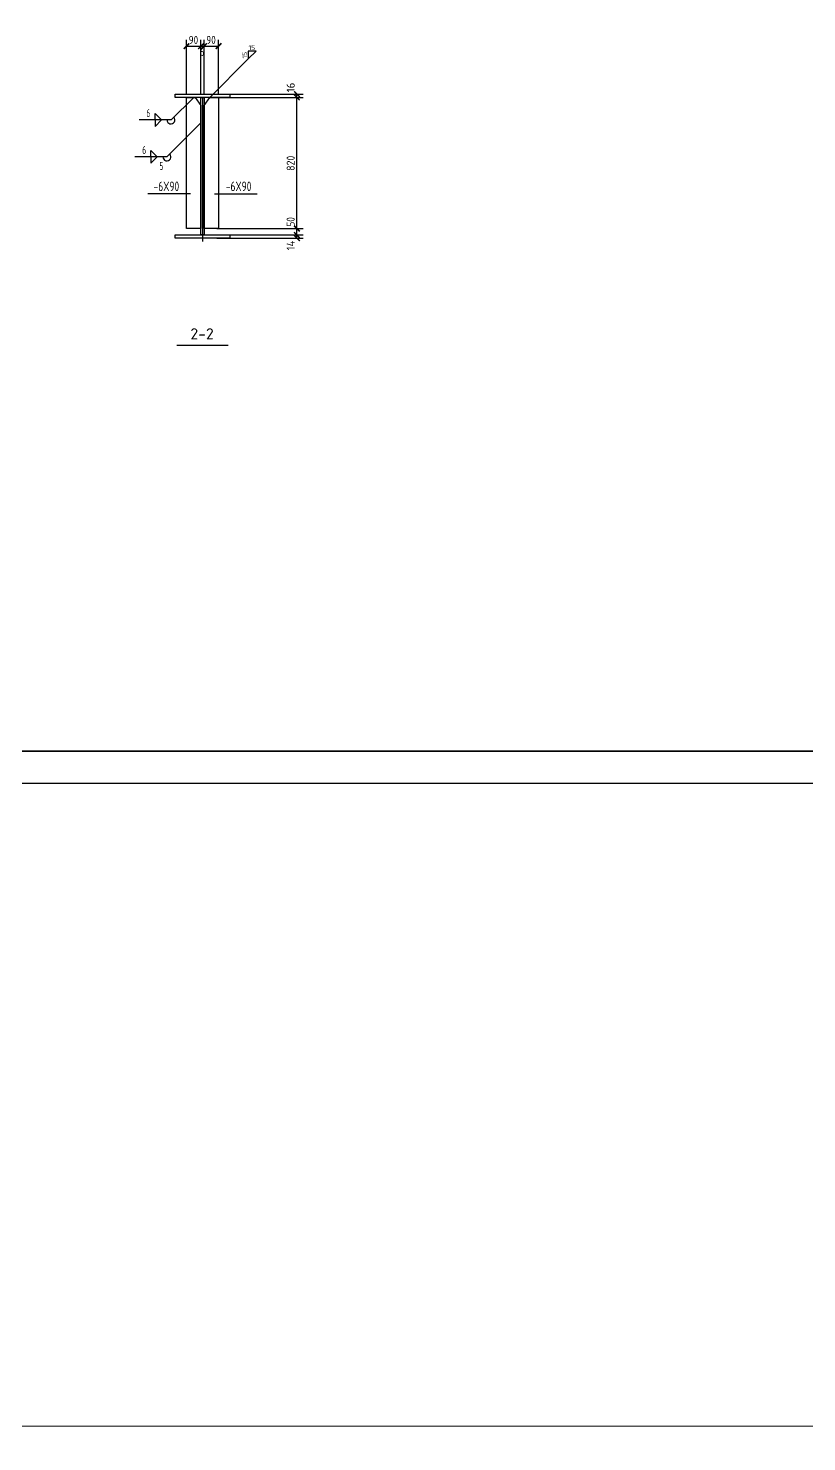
# Model space of a CAD drawing. Extents: x 447413 to 2975780, y -1432727 to 1301644.
# Drawn here: x 2687474 to 2711796, y -986768 to -942605 of the extents above; entities that cross this region are included whole.
import ezdxf
from ezdxf.enums import TextEntityAlignment as Align

# ---------------------------------------------------------------- set-up
doc = ezdxf.new("R2010")
doc.units = 0
doc.header["$LTSCALE"] = 1000
doc.header["$MEASUREMENT"] = 0
doc.linetypes.add('2', pattern=[16, 12.5, -1.5, 0.5, -1.5])
for name, color, linetype in [('10', 7, 'Continuous'), ('320', 2, 'Continuous'), ('图框', 253, 'Continuous'), ('尺寸标注', 253, 'Continuous'), ('焊缝标注', 253, 'Continuous'), ('编号标注', 253, 'Continuous'), ('详图符号', 253, '2')]:
    doc.layers.add(name, color=color, linetype=linetype)
doc.styles.get("Standard").update_dxf_attribs({"font": 'tssdeng.shx', "bigfont": 'hztxt.shx'})

# ---------------------------------------------------------------- blocks, each defined once
blk = doc.blocks.new('A$C6B0021A6')
at = {"layer": '图框', "color": 2, "const_width": 40, "elevation": -84000}
blk.add_lwpolyline([(20, 84120), (118920, 84120), (118920, 20), (20, 20)], close=True, dxfattribs=at)
at = {"layer": '图框', "color": 153, "const_width": 58, "elevation": -84000}
blk.add_lwpolyline([(111420, 1020), (2520, 1020), (2520, 83120), (111420, 83120)], close=True, dxfattribs=at)

msp = doc.modelspace()

# ---------------------------------------------------------------- linework, layer by layer
at = {"elevation": 126000}
for points in [[(2692540.4, -947775.6), (2692165.9, -947775.6), (2692165.9, -947775.6), (2691207.5, -947775.6)], [(2693294.3, -947775.6), (2693668.7, -947775.6), (2693668.7, -947775.6), (2694627.2, -947775.6)]]:
    msp.add_lwpolyline(points, dxfattribs=at)
at = {"layer": '10', "color": 253}
for p, q in [((2693142.3, -944764, 126000), (2694342.3, -943564, 126000)), ((2694342.3, -943564, 126000), (2694589.8, -943316.5, 126000)), ((2694589.8, -943316.5, 126000), (2694342.3, -943316.5, 126000)), ((2694342.3, -943316.5, 126000), (2694342.3, -943564, 126000))]:
    msp.add_line(p, q, dxfattribs=at)
at = {"layer": '10', "const_width": 45, "elevation": 126000}
msp.add_lwpolyline([(2692107.3, -952514), (2693727.3, -952514)], dxfattribs=at)
at = {"layer": '320', "elevation": 126000}
for points in [[(2692067.3, -944664), (2693767.3, -944664), (2693767.3, -944764), (2692067.3, -944764), (2692067.3, -944664)], [(2692417.3, -944764), (2692692.3, -944764), (2692867.3, -945014), (2692867.3, -948864), (2692417.3, -948864), (2692417.3, -944764)], [(2692867.3, -944764), (2692967.3, -944764), (2692967.3, -949064), (2692867.3, -949064), (2692867.3, -944764)], [(2692967.3, -945014), (2693142.3, -944764), (2693417.3, -944764), (2693417.3, -948864), (2692967.3, -948864), (2692967.3, -945014)], [(2692067.3, -949064), (2693767.3, -949064), (2693767.3, -949164), (2692067.3, -949164), (2692067.3, -949064)]]:
    msp.add_lwpolyline(points, dxfattribs=at)
at = {"layer": '尺寸标注'}
for p, q in [((2692417.3, -944664, 126000), (2692417.3, -942964, 126000)), ((2692417.3, -943164, 126000), (2692867.3, -943164, 126000)), ((2692867.3, -944664, 126000), (2692867.3, -942964, 126000)), ((2692867.3, -944664, 126000), (2692867.3, -942964, 126000)), ((2692867.3, -943164, 126000), (2692967.3, -943164, 126000)), ((2692967.3, -944664, 126000), (2692967.3, -942964, 126000)), ((2692967.3, -944664, 126000), (2692967.3, -942964, 126000)), ((2692967.3, -943164, 126000), (2693417.3, -943164, 126000)), ((2693417.3, -944664, 126000), (2693417.3, -942964, 126000)), ((2693367.3, -944664, 126000), (2696067.3, -944664, 126000)), ((2693367.3, -944764, 126000), (2696067.3, -944764, 126000)), ((2693367.3, -944764, 126000), (2696067.3, -944764, 126000)), ((2695867.3, -944764, 126000), (2695867.3, -944664, 126000)), ((2695867.3, -948864, 126000), (2695867.3, -944764, 126000)), ((2693367.3, -948864, 126000), (2696067.3, -948864, 126000)), ((2693367.3, -948864, 126000), (2696067.3, -948864, 126000)), ((2695867.3, -949064, 126000), (2695867.3, -948864, 126000)), ((2693367.3, -949064, 126000), (2696067.3, -949064, 126000)), ((2693367.3, -949064, 126000), (2696067.3, -949064, 126000)), ((2693367.3, -949164, 126000), (2696067.3, -949164, 126000)), ((2695867.3, -949164, 126000), (2695867.3, -949064, 126000))]:
    msp.add_line(p, q, dxfattribs=at)
at = {"layer": '尺寸标注', "const_width": 45, "elevation": 126000}
for points in [[(2692328.9, -943252.4), (2692505.7, -943075.6)], [(2692778.9, -943252.4), (2692955.7, -943075.6)], [(2692778.9, -943252.4), (2692955.7, -943075.6)], [(2692878.9, -943252.4), (2693055.7, -943075.6)], [(2692878.9, -943252.4), (2693055.7, -943075.6)], [(2693328.9, -943252.4), (2693505.7, -943075.6)], [(2695778.9, -944575.6), (2695955.7, -944752.4)], [(2695778.9, -944675.6), (2695955.7, -944852.4)], [(2695778.9, -944675.6), (2695955.7, -944852.4)], [(2695778.9, -948775.6), (2695955.7, -948952.4)], [(2695778.9, -948775.6), (2695955.7, -948952.4)], [(2695778.9, -948975.6), (2695955.7, -949152.4)], [(2695778.9, -948975.6), (2695955.7, -949152.4)], [(2695778.9, -949075.6), (2695955.7, -949252.4)]]:
    msp.add_lwpolyline(points, dxfattribs=at)
at = {"layer": '焊缝标注'}
for p, q in [((2692642.3, -944764, 126000), (2691933.8, -945469.7, 126000)), ((2691933.8, -945469.7, 126000), (2690933.8, -945469.7, 126000)), ((2691633.8, -945469.7, 126000), (2691433.8, -945269.7, 126000)), ((2691433.8, -945469.7, 126000), (2691433.8, -945269.7, 126000)), ((2691633.8, -945469.7, 126000), (2691433.8, -945669.7, 126000)), ((2691433.8, -945469.7, 126000), (2691433.8, -945669.7, 126000)), ((2692867.3, -945564, 126000), (2691804.5, -946622.6, 126000)), ((2691804.5, -946622.6, 126000), (2690804.5, -946622.6, 126000)), ((2691504.5, -946622.6, 126000), (2691304.5, -946422.6, 126000)), ((2691304.5, -946622.6, 126000), (2691304.5, -946422.6, 126000)), ((2691504.5, -946622.6, 126000), (2691304.5, -946822.6, 126000)), ((2691304.5, -946622.6, 126000), (2691304.5, -946822.6, 126000))]:
    msp.add_line(p, q, dxfattribs=at)
for centre in [(2691933.8, -945469.7, 126000), (2691804.5, -946622.6, 126000)]:
    msp.add_arc(centre, 125, 179.99999, 44.88593, dxfattribs=at)
for points in [[(2692642.3, -944764, 126000), (2692560.9, -944824, 126000), (2692582, -944845.2, 126000)], [(2692867.3, -945564, 126000), (2692785.9, -945624, 126000), (2692807, -945645.2, 126000)]]:
    msp.add_solid(points, dxfattribs=at)
at = {"layer": '详图符号'}
msp.add_line((2692917.3, -944764, 126000), (2692917.3, -949264, 126000), dxfattribs=at)

# ---------------------------------------------------------------- block references
for p in [(2617178.3, -966213.1, 210000), (2617178.3, -1070402.1, 210000)]:
    msp.add_blockref('A$C6B0021A6', p)

# ---------------------------------------------------------------- texts
at = {"width": 0.75}
for p in [(2691788.4, -947694, 126000), (2694046.2, -947694, 126000)]:
    msp.add_text('-6X90', height=300, dxfattribs=at).set_placement(p, align=Align.CENTER)
at = {"layer": '10', "color": 253, "width": 1.040004}
msp.add_text('15', height=150, dxfattribs=at).set_placement((2694358.1, -943287, 126000), (2694562.1, -943287, 126000), align=Align.FIT)
at = {"layer": '10', "color": 253, "width": 1.039997}
msp.add_text('15', height=150, rotation=90, dxfattribs=at).set_placement((2694312.8, -943548.3, 126000), (2694312.8, -943344.3, 126000), align=Align.FIT)
at = {"layer": '10', "width": 0.902572}
msp.add_text('2-2', height=350, dxfattribs=at).set_placement((2692539.3, -952328.5, 126000), (2693268.3, -952328.5, 126000), align=Align.FIT)
at = {"layer": '尺寸标注'}
for s, width, p, p2 in [('90', 0.910002, (2692484.8, -943094, 126000), (2692782.3, -943094, 126000)), ('90', 0.910002, (2693034.8, -943094, 126000), (2693332.3, -943094, 126000)), ('6', 0.980005, (2692847.3, -943469, 126000), (2692969.8, -943469, 126000))]:
    msp.add_text(s, height=250, dxfattribs=dict(at, width=width)).set_placement(p, p2, align=Align.FIT)
for s, width, p, p2 in [('16', 0.937573, (2695797.3, -944602.8, 126000), (2695797.3, -944305.3, 126000)), ('820', 0.909998, (2695797.3, -947059, 126000), (2695797.3, -946586.5, 126000)), ('50', 0.909997, (2695797.3, -948802.8, 126000), (2695797.3, -948505.3, 126000)), ('14', 0.883997, (2695797.3, -949540.3, 126000), (2695797.3, -949242.8, 126000))]:
    msp.add_text(s, height=250, rotation=90, dxfattribs=dict(at, width=width)).set_placement(p, p2, align=Align.FIT)
at = {"layer": '焊缝标注', "width": 0.980005}
for p, p2 in [((2691163.8, -945379.7, 126000), (2691286.3, -945379.7, 126000)), ((2691034.5, -946532.6, 126000), (2691157, -946532.6, 126000))]:
    msp.add_text('6', height=250, dxfattribs=at).set_placement(p, p2, align=Align.FIT)
at = {"layer": '编号标注', "width": 0.910005}
msp.add_text('5', height=250, dxfattribs=at).set_placement((2691572.3, -947031.5, 126000), (2691694.8, -947031.5, 126000), align=Align.FIT)

doc.saveas('drawing.dxf')
